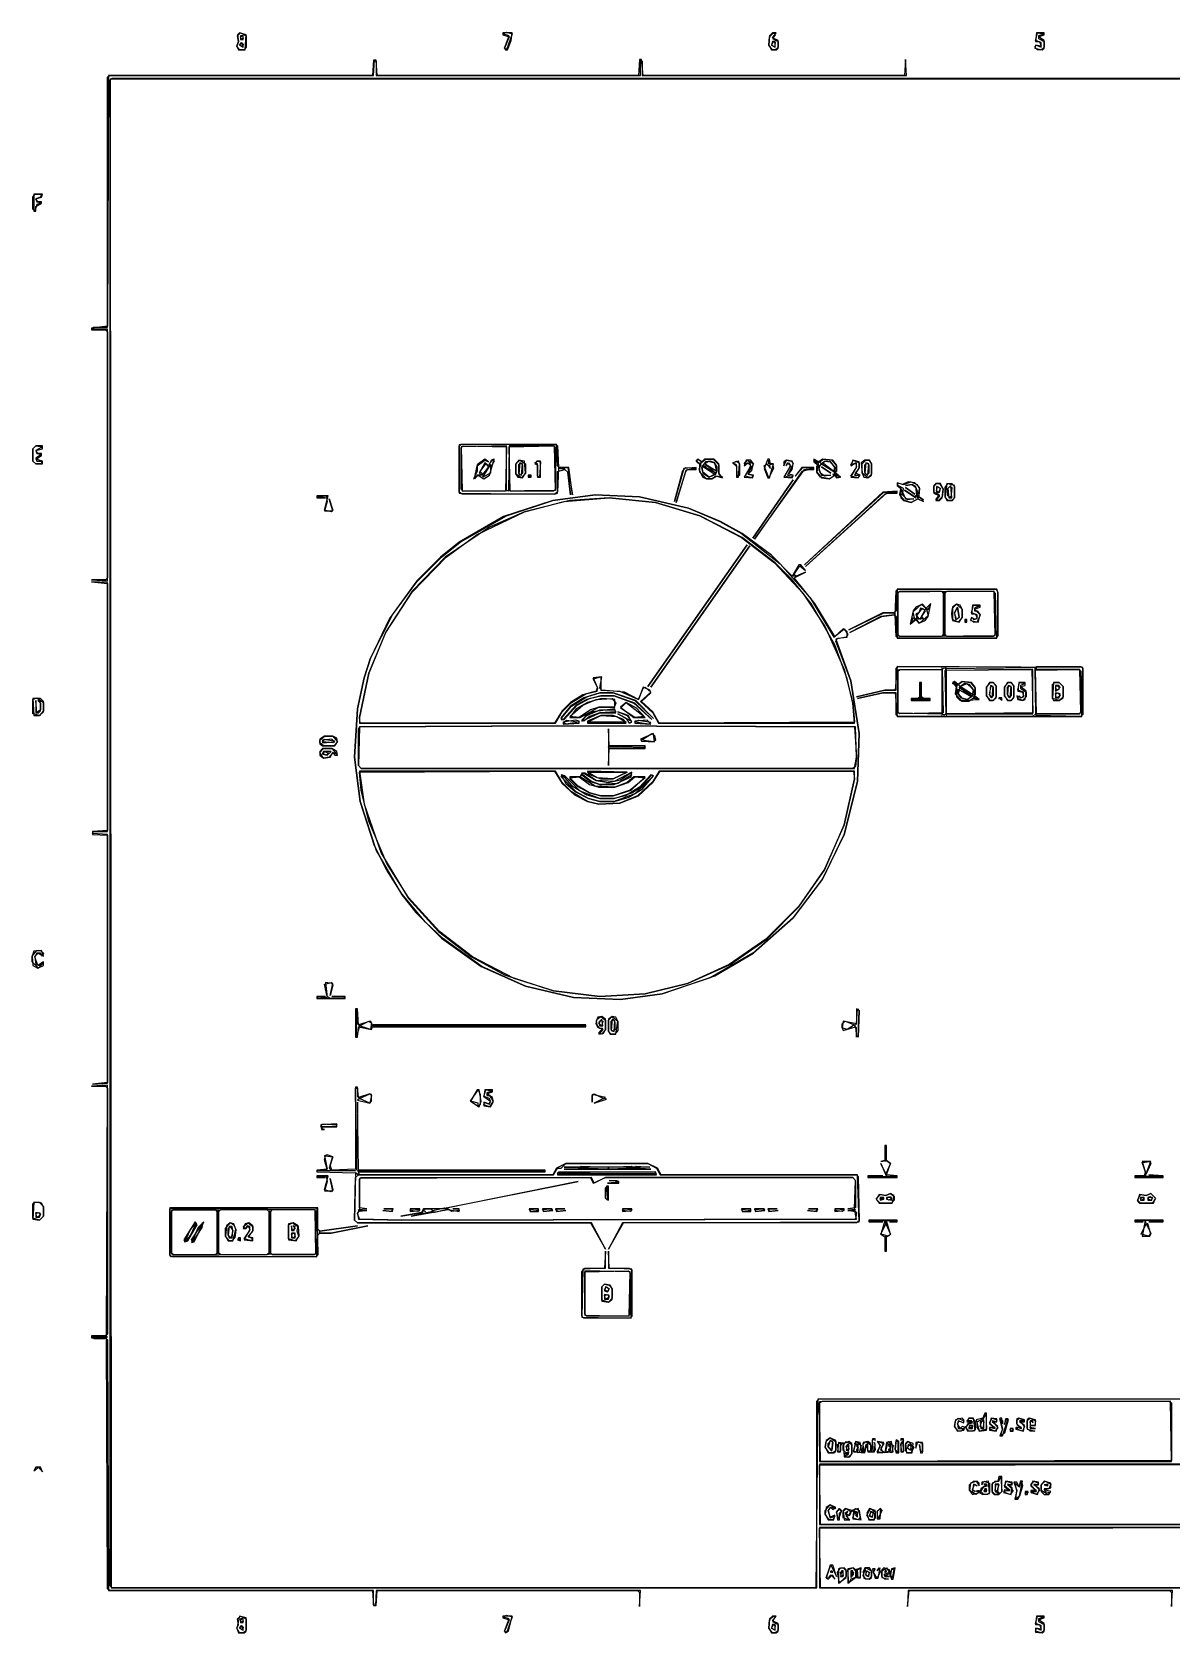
# Model space of a CAD drawing. Extents: x 68 to 2449, y 29 to 1727.
# Drawn here: x 68 to 1276, y 29 to 1727 of the extents above; entities that cross this region are included whole.
import ezdxf

# ---------------------------------------------------------------- set-up
doc = ezdxf.new("R2010")
doc.units = 0
doc.layers.add('EDGES', color=7, linetype='Continuous')

msp = doc.modelspace()

# ---------------------------------------------------------------- linework, layer by layer
at = {"layer": 'EDGES'}
for points in [[(289, 1726), (295, 1723), (295, 1711), (293, 1708), (288, 1708), (285, 1712), (287, 1717), (286, 1723)], [(288, 1726), (286, 1724), (287, 1717), (285, 1712), (287, 1708), (294, 1708), (295, 1724)], [(290, 1716), (292, 1714), (291, 1711), (288, 1713)], [(290, 1716), (288, 1713), (292, 1711)], [(289, 1722), (291, 1723), (292, 1720), (290, 1719)], [(289, 1723), (289, 1719), (292, 1719), (292, 1723)], [(571, 1727), (577, 1725), (571, 1708), (569, 1710), (574, 1723), (567, 1725)], [(577, 1726), (567, 1726), (567, 1724), (574, 1722), (569, 1710), (570, 1708), (572, 1708), (576, 1718)], [(854, 1726), (856, 1724), (853, 1720), (859, 1717), (859, 1711), (856, 1708), (853, 1708), (849, 1713), (850, 1722)], [(853, 1726), (850, 1723), (849, 1713), (852, 1708), (857, 1708), (859, 1710), (859, 1718), (853, 1721), (857, 1726)], [(854, 1717), (856, 1716), (855, 1711), (852, 1713)], [(853, 1717), (852, 1713), (856, 1711), (856, 1717)], [(1134, 1726), (1141, 1725), (1135, 1723), (1135, 1720), (1141, 1717), (1141, 1711), (1138, 1708), (1134, 1708), (1131, 1711), (1133, 1713), (1138, 1711), (1138, 1716), (1132, 1718)], [(1133, 1726), (1132, 1717), (1136, 1717), (1138, 1712), (1132, 1713), (1131, 1710), (1139, 1708), (1141, 1710), (1141, 1718), (1135, 1722), (1141, 1724), (1141, 1726)], [(994, 1698), (993, 1681), (716, 1681), (714, 1698), (712, 1698), (711, 1681), (434, 1681), (433, 1697), (430, 1697), (429, 1681), (149, 1681), (148, 1415), (131, 1413), (131, 1411), (146, 1411), (148, 1409), (148, 1148), (146, 1146), (131, 1146), (148, 1145), (148, 1412), (131, 1412), (133, 1414), (148, 1414), (148, 1679), (150, 1681), (430, 1681), (431, 1697), (433, 1696), (433, 1681), (713, 1681), (713, 1698), (715, 1696), (715, 1681), (995, 1681)], [(151, 1676), (153, 1678), (2401, 1678), (2403, 1676), (2403, 279), (2400, 277), (901, 277), (899, 77), (153, 77), (151, 79)], [(151, 1677), (152, 77), (900, 77), (900, 275), (902, 277), (2401, 278), (2403, 276), (2401, 274), (2156, 274), (2156, 144), (2403, 144), (2403, 1677)], [(78, 1555), (77, 1552), (72, 1550), (73, 1547), (78, 1546), (73, 1544), (71, 1537), (69, 1539), (69, 1552), (71, 1555)], [(79, 1555), (70, 1555), (70, 1537), (72, 1537), (72, 1542), (78, 1545), (78, 1547), (74, 1547), (72, 1550), (78, 1552)], [(72, 1288), (79, 1287), (72, 1283), (73, 1280), (78, 1279), (72, 1275), (73, 1272), (78, 1272), (78, 1269), (72, 1269), (69, 1272), (69, 1285)], [(72, 1288), (69, 1285), (69, 1272), (72, 1269), (79, 1269), (79, 1272), (72, 1274), (78, 1278), (78, 1280), (74, 1280), (72, 1283), (79, 1285), (79, 1288)], [(521, 1288), (523, 1290), (623, 1290), (625, 1288), (626, 1265), (625, 1239), (622, 1237), (524, 1237), (521, 1239)], [(521, 1289), (521, 1238), (622, 1237), (625, 1238), (625, 1261), (633, 1263), (636, 1260), (639, 1236), (636, 1260), (633, 1263), (626, 1264), (636, 1265), (641, 1236), (637, 1265), (627, 1265), (625, 1267), (624, 1290)], [(525, 1288), (571, 1287), (570, 1240), (525, 1240), (523, 1242), (523, 1286)], [(523, 1287), (524, 1240), (623, 1241), (622, 1288), (574, 1288), (573, 1240), (571, 1241), (571, 1288)], [(558, 1274), (555, 1273), (552, 1267), (548, 1270), (542, 1259), (546, 1257), (540, 1257), (537, 1253), (540, 1267), (548, 1273), (552, 1271), (548, 1274), (540, 1268), (540, 1261), (536, 1253), (541, 1257), (547, 1253), (553, 1257)], [(557, 1274), (558, 1272), (555, 1267), (553, 1269)], [(574, 1287), (621, 1288), (623, 1286), (623, 1242), (621, 1240), (575, 1240)], [(774, 1274), (778, 1271), (776, 1269), (772, 1272)], [(772, 1272), (777, 1268), (775, 1263), (779, 1255), (783, 1253), (789, 1253), (794, 1256), (800, 1254), (796, 1259), (796, 1269), (791, 1274), (781, 1274), (778, 1271), (774, 1274)], [(776, 1269), (782, 1274), (790, 1274), (796, 1268), (796, 1258), (800, 1255), (793, 1256), (789, 1253), (783, 1253), (776, 1260)], [(848, 1274), (844, 1264), (848, 1254), (850, 1254), (854, 1269), (851, 1269), (850, 1274)], [(897, 1274), (897, 1271), (901, 1268), (900, 1260), (905, 1254), (913, 1253), (919, 1257), (921, 1254), (925, 1255), (920, 1259), (921, 1268), (917, 1273), (906, 1274), (902, 1271)], [(903, 1271), (907, 1274), (916, 1273), (921, 1267), (921, 1261), (918, 1261), (919, 1265), (915, 1271), (909, 1272), (905, 1269)], [(549, 1269), (552, 1266), (546, 1258), (543, 1261)], [(554, 1268), (554, 1259), (546, 1255)], [(585, 1273), (591, 1269), (591, 1259), (587, 1254), (581, 1258), (581, 1269)], [(584, 1273), (581, 1269), (581, 1258), (583, 1255), (588, 1254), (591, 1259), (590, 1272)], [(586, 1270), (588, 1268), (588, 1259), (586, 1257), (584, 1259), (584, 1268)], [(585, 1270), (584, 1258), (587, 1257), (588, 1269)], [(594, 1257), (594, 1255), (597, 1255), (597, 1257)], [(604, 1272), (607, 1271), (606, 1255), (604, 1256), (604, 1269), (601, 1270)], [(603, 1272), (601, 1269), (604, 1268), (604, 1255), (607, 1255), (607, 1272)], [(772, 1265), (759, 1264), (749, 1229), (758, 1262), (761, 1265), (772, 1264), (761, 1262), (751, 1228), (761, 1261), (763, 1263), (772, 1263)], [(787, 1272), (782, 1271), (778, 1266), (779, 1259), (786, 1255), (793, 1258), (794, 1261), (792, 1270)], [(778, 1265), (780, 1266), (792, 1258), (786, 1255), (779, 1260)], [(779, 1267), (784, 1267), (793, 1259)], [(781, 1269), (785, 1272), (791, 1270), (794, 1266), (794, 1261)], [(815, 1272), (818, 1269), (818, 1257), (816, 1255), (815, 1268), (811, 1270)], [(811, 1270), (815, 1267), (815, 1255), (817, 1255), (818, 1269), (817, 1272)], [(826, 1273), (833, 1269), (827, 1258), (832, 1257), (831, 1254), (824, 1256), (830, 1267), (829, 1270), (823, 1269)], [(825, 1273), (823, 1267), (827, 1270), (830, 1267), (823, 1255), (832, 1254), (833, 1257), (827, 1258), (831, 1262), (833, 1269), (830, 1273)], [(897, 1265), (884, 1265), (877, 1256), (885, 1265), (896, 1264), (884, 1261), (834, 1189), (887, 1263), (897, 1263)], [(853, 1269), (854, 1264), (849, 1254), (844, 1267), (847, 1269), (851, 1264), (850, 1268)], [(849, 1273), (849, 1269)], [(868, 1273), (865, 1271), (865, 1267), (868, 1273), (873, 1272), (875, 1269), (869, 1257), (875, 1256), (873, 1254), (866, 1256), (872, 1267), (869, 1270), (867, 1267), (870, 1270), (872, 1267), (865, 1255), (874, 1254), (875, 1257), (870, 1258), (874, 1263), (875, 1269), (874, 1272)], [(897, 1273), (902, 1270), (899, 1270)], [(900, 1267), (903, 1267), (902, 1263), (905, 1257), (915, 1257), (908, 1256), (904, 1259), (902, 1265), (905, 1269), (918, 1261), (919, 1257), (917, 1258), (918, 1256), (913, 1253), (904, 1255), (900, 1260)], [(903, 1271), (905, 1269), (903, 1267), (901, 1269)], [(905, 1266), (915, 1259)], [(906, 1270), (909, 1272), (914, 1271), (919, 1265), (918, 1261)], [(919, 1258), (925, 1255), (922, 1254)], [(939, 1273), (945, 1270), (945, 1265), (940, 1257), (945, 1257), (944, 1254), (936, 1256), (942, 1265), (942, 1270), (936, 1268)], [(938, 1273), (936, 1267), (941, 1270), (942, 1266), (936, 1255), (944, 1254), (946, 1257), (941, 1259), (945, 1264), (945, 1271)], [(951, 1273), (947, 1270), (948, 1259), (950, 1255), (954, 1254), (958, 1257), (958, 1269), (956, 1273)], [(952, 1273), (955, 1273), (958, 1269), (958, 1258), (954, 1254), (948, 1259), (948, 1269)], [(953, 1270), (955, 1268), (955, 1259), (953, 1257), (951, 1260), (951, 1268)], [(952, 1270), (951, 1259), (954, 1257), (955, 1269)], [(594, 1256), (597, 1256)], [(875, 1252), (832, 1190)], [(985, 1240), (970, 1239), (887, 1162), (971, 1239), (985, 1239), (972, 1237), (888, 1160), (974, 1238), (985, 1238)], [(985, 1249), (985, 1246), (989, 1243), (989, 1233), (992, 1230), (1000, 1228), (1007, 1232), (1013, 1229), (1007, 1232), (1008, 1234), (1013, 1231), (1008, 1234), (1009, 1244), (1004, 1249), (997, 1250), (991, 1247)], [(986, 1249), (992, 1247), (1000, 1250), (1006, 1247), (1009, 1243), (1008, 1235), (1006, 1236), (1005, 1245), (1001, 1247), (994, 1246), (1001, 1247), (1005, 1244), (1007, 1238), (1004, 1234), (993, 1241), (1005, 1233), (1006, 1236), (1007, 1232), (1000, 1228), (993, 1230), (988, 1236), (989, 1243), (994, 1232), (1003, 1232), (996, 1231), (991, 1236), (992, 1243), (986, 1246)], [(994, 1244), (1004, 1237)], [(1027, 1248), (1030, 1248), (1034, 1242), (1033, 1234), (1029, 1230), (1026, 1231), (1030, 1236), (1024, 1239), (1024, 1245)], [(1026, 1248), (1024, 1246), (1024, 1238), (1030, 1235), (1026, 1230), (1030, 1230), (1033, 1233), (1034, 1242), (1031, 1248)], [(1028, 1245), (1031, 1243), (1029, 1239), (1027, 1240)], [(1027, 1245), (1027, 1239), (1030, 1239), (1031, 1243)], [(1039, 1248), (1043, 1248), (1046, 1245), (1046, 1233), (1043, 1230), (1039, 1230), (1036, 1234), (1036, 1244)], [(1038, 1248), (1036, 1234), (1038, 1230), (1044, 1230), (1046, 1233), (1046, 1246)], [(1042, 1246), (1039, 1243), (1040, 1233), (1043, 1233)], [(1041, 1245), (1043, 1244), (1042, 1233), (1039, 1235), (1039, 1243)], [(370, 1235), (370, 1233), (379, 1233), (370, 1234), (380, 1235), (381, 1229), (378, 1219), (387, 1219), (383, 1232), (387, 1220), (385, 1218), (378, 1220), (382, 1235)], [(665, 1236), (712, 1234), (764, 1222), (797, 1208), (820, 1195), (861, 1163), (893, 1127), (918, 1085), (929, 1094), (933, 1088), (931, 1085), (920, 1083), (936, 1039), (945, 983), (943, 932), (929, 876), (906, 829), (875, 788), (832, 750), (787, 724), (736, 707), (692, 701), (642, 703), (591, 715), (545, 736), (503, 766), (485, 783), (460, 813), (444, 838), (431, 864), (416, 911), (410, 958), (413, 1009), (420, 1042), (427, 1063), (450, 1109), (476, 1144), (502, 1170), (522, 1186), (571, 1214), (620, 1230)], [(665, 1236), (620, 1230), (568, 1213), (521, 1186), (501, 1170), (476, 1145), (447, 1105), (427, 1063), (420, 1042), (413, 1009), (410, 958), (416, 911), (433, 859), (460, 812), (475, 793), (502, 766), (544, 736), (591, 715), (642, 703), (692, 701), (736, 707), (792, 726), (833, 750), (875, 787), (906, 828), (929, 876), (943, 932), (945, 983), (936, 1039), (920, 1081), (922, 1084), (932, 1085), (932, 1091), (928, 1094), (919, 1086), (898, 1121), (876, 1148), (888, 1154), (878, 1150), (876, 1152), (882, 1161), (888, 1156), (883, 1162), (881, 1162), (874, 1150), (852, 1172), (821, 1195), (798, 1208), (764, 1222), (712, 1234)], [(415, 1000), (425, 1047), (443, 1090), (471, 1133), (507, 1170), (540, 1194), (590, 1218), (632, 1229), (680, 1233), (729, 1228), (776, 1214), (820, 1191), (855, 1164), (885, 1132), (909, 1096), (929, 1051), (938, 1015), (940, 995), (733, 994), (726, 1006), (714, 1017), (724, 1026), (723, 1029), (716, 1032), (711, 1019), (696, 1027), (672, 1029), (670, 1031), (672, 1043), (663, 1042), (667, 1032), (666, 1028), (652, 1024), (639, 1016), (630, 1007), (622, 994), (416, 994)], [(415, 1000), (415, 994), (623, 994), (630, 1006), (640, 1016), (655, 1025), (667, 1028), (668, 1031), (663, 1041), (671, 1043), (671, 1029), (691, 1028), (711, 1019), (716, 1031), (718, 1032), (724, 1027), (713, 1017), (726, 1005), (732, 994), (940, 994), (938, 1015), (932, 1041), (919, 1077), (894, 1121), (874, 1146), (856, 1164), (821, 1191), (776, 1214), (729, 1228), (680, 1233), (638, 1230), (590, 1218), (553, 1202), (506, 1170), (471, 1134), (443, 1091), (425, 1047)], [(826, 1183), (721, 1033)], [(829, 1182), (724, 1032)], [(131, 1144), (148, 1142), (148, 880), (132, 879), (132, 876), (148, 875), (148, 613), (132, 611), (148, 612), (148, 876), (132, 877), (133, 879), (148, 879), (148, 1143)], [(874, 1150), (876, 1152), (878, 1150)], [(934, 1093), (971, 1111), (982, 1111), (982, 1109), (968, 1107), (935, 1090), (969, 1107), (982, 1109), (984, 1107), (985, 1084), (1091, 1084), (1092, 1133), (1091, 1136), (985, 1136), (984, 1113), (982, 1111), (970, 1111)], [(984, 1134), (986, 1136), (1090, 1136), (1092, 1133), (1092, 1087), (1090, 1084), (986, 1084), (984, 1086), (983, 1109)], [(988, 1134), (1032, 1134), (1034, 1132), (1034, 1088), (1032, 1086), (988, 1086), (986, 1088), (986, 1132)], [(986, 1133), (986, 1087), (988, 1086), (1089, 1087), (1088, 1134)], [(1021, 1121), (1016, 1116), (1012, 1120), (1005, 1117), (1002, 1113), (999, 1099), (1005, 1104), (1008, 1100), (1015, 1103), (1018, 1107)], [(1035, 1133), (1035, 1087)], [(1036, 1132), (1038, 1134), (1087, 1134), (1089, 1132), (1089, 1088), (1087, 1086), (1038, 1086), (1036, 1088)], [(1002, 1106), (1004, 1104), (1000, 1100)], [(1011, 1120), (1016, 1116), (1014, 1114), (1010, 1116), (1008, 1111), (1005, 1110), (1006, 1106), (1004, 1104), (1002, 1112)], [(1016, 1116), (1018, 1108), (1009, 1100), (1005, 1105), (1013, 1105), (1011, 1107)], [(1012, 1116), (1015, 1113), (1009, 1104), (1006, 1108)], [(1020, 1120), (1018, 1114), (1016, 1116)], [(1048, 1120), (1054, 1115), (1054, 1106), (1050, 1101), (1044, 1104), (1043, 1110), (1044, 1116)], [(1048, 1120), (1044, 1117), (1044, 1103), (1051, 1101), (1054, 1106), (1054, 1115), (1052, 1119)], [(1049, 1117), (1051, 1106), (1048, 1104), (1046, 1111)], [(1049, 1117), (1046, 1111), (1047, 1104), (1051, 1106)], [(1057, 1104), (1057, 1101), (1059, 1101), (1059, 1104)], [(1066, 1119), (1072, 1118), (1067, 1116), (1067, 1113), (1070, 1113), (1073, 1109), (1070, 1101), (1066, 1101), (1063, 1104), (1065, 1106), (1066, 1104), (1070, 1105), (1070, 1109), (1064, 1111)], [(1065, 1119), (1064, 1110), (1068, 1110), (1070, 1106), (1068, 1104), (1064, 1106), (1063, 1103), (1071, 1101), (1073, 1109), (1067, 1115), (1073, 1117), (1073, 1119)], [(1057, 1103), (1059, 1102)], [(942, 1022), (972, 1029), (984, 1029), (984, 1052), (986, 1054), (1032, 1054), (1033, 1051), (986, 1050), (986, 1005), (1033, 1004), (1032, 1001), (986, 1001), (984, 1003), (984, 1026), (970, 1026), (943, 1020), (970, 1026), (983, 1026), (985, 1001), (1181, 1001), (1182, 1053), (985, 1054), (983, 1029), (972, 1029)], [(1035, 1053), (1037, 1051), (1037, 1004), (1035, 1002), (1033, 1004), (1033, 1051)], [(1036, 1052), (1038, 1054), (1131, 1053), (1132, 1003), (1128, 1001), (1038, 1001), (1037, 1004), (1129, 1004), (1129, 1051)], [(1133, 1054), (1180, 1054), (1182, 1052), (1182, 1003), (1180, 1001), (1132, 1002), (1133, 1004), (1179, 1004), (1180, 1006), (1179, 1051), (1133, 1051)], [(986, 1049), (988, 1051), (1033, 1051), (1034, 1005), (988, 1004), (986, 1006)], [(1009, 1037), (1009, 1022), (1007, 1020), (1000, 1020), (1000, 1018), (1020, 1018), (1020, 1020), (1013, 1020), (1011, 1022), (1011, 1037)], [(1010, 1037), (1010, 1020)], [(1036, 1050), (1128, 1051), (1129, 1005), (1037, 1004)], [(1044, 1037), (1048, 1032), (1048, 1022), (1052, 1018), (1072, 1019), (1067, 1023), (1068, 1032), (1064, 1037), (1054, 1038), (1050, 1035), (1046, 1038)], [(1044, 1036), (1046, 1037), (1049, 1034)], [(1050, 1035), (1054, 1038), (1063, 1037), (1068, 1031), (1068, 1024), (1065, 1024), (1066, 1029), (1062, 1035), (1057, 1036), (1052, 1033)], [(1052, 1033), (1059, 1036), (1065, 1031), (1066, 1026), (1064, 1025)], [(1084, 1037), (1087, 1037), (1090, 1033), (1090, 1022), (1087, 1018), (1084, 1018), (1080, 1023), (1080, 1032)], [(1083, 1037), (1080, 1032), (1080, 1023), (1083, 1018), (1087, 1018), (1090, 1021), (1090, 1034), (1087, 1037)], [(1103, 1037), (1106, 1037), (1109, 1033), (1109, 1022), (1106, 1018), (1103, 1018), (1099, 1023), (1099, 1032)], [(1102, 1037), (1099, 1032), (1099, 1023), (1102, 1018), (1106, 1018), (1109, 1021), (1109, 1034), (1106, 1037)], [(1114, 1037), (1113, 1028), (1118, 1027), (1119, 1023), (1117, 1021), (1112, 1023), (1113, 1019), (1118, 1018), (1121, 1019), (1122, 1028), (1116, 1033), (1121, 1034), (1121, 1037)], [(1115, 1037), (1121, 1036), (1116, 1034), (1116, 1031), (1122, 1027), (1122, 1022), (1118, 1018), (1113, 1020), (1114, 1023), (1116, 1021), (1119, 1022), (1119, 1027), (1113, 1029)], [(1132, 1050), (1178, 1051), (1180, 1049), (1180, 1006), (1178, 1004), (1133, 1004)], [(1152, 1037), (1157, 1037), (1161, 1033), (1161, 1022), (1157, 1018), (1150, 1020), (1150, 1035)], [(1151, 1037), (1150, 1020), (1151, 1018), (1157, 1018), (1161, 1021), (1161, 1033), (1157, 1037)], [(73, 1021), (80, 1016), (80, 1007), (76, 1002), (69, 1004), (69, 1019)], [(77, 1020), (69, 1020), (70, 1002), (76, 1002), (80, 1006), (80, 1017)], [(629, 1000), (629, 998), (632, 998), (646, 1013), (659, 1020), (671, 1023), (685, 1023), (706, 1015), (725, 998), (707, 1015), (685, 1023), (671, 1023), (656, 1019), (645, 1013), (631, 998), (629, 999), (640, 1012), (656, 1022), (670, 1026), (684, 1026), (707, 1018), (727, 999), (708, 1018), (684, 1026), (670, 1026), (653, 1021), (639, 1012)], [(687, 1015), (685, 1011), (669, 1011), (660, 1008), (648, 1000), (638, 1001), (652, 1013), (666, 1019), (683, 1020)], [(686, 1019), (672, 1020), (657, 1016), (645, 1009), (638, 1000), (649, 1000), (669, 1011), (686, 1011)], [(1000, 1019), (1009, 1021), (1019, 1019)], [(1048, 1033), (1050, 1035), (1052, 1033), (1050, 1025), (1054, 1020), (1059, 1019), (1065, 1023), (1068, 1022), (1061, 1017), (1054, 1017), (1047, 1025)], [(1050, 1030), (1064, 1022), (1059, 1019), (1053, 1021), (1050, 1025)], [(1051, 1032), (1065, 1023), (1062, 1023)], [(1066, 1020), (1068, 1022), (1072, 1019)], [(1085, 1034), (1087, 1032), (1087, 1023), (1085, 1021), (1083, 1024)], [(1084, 1034), (1083, 1024), (1086, 1021), (1087, 1033)], [(1093, 1020), (1095, 1021), (1096, 1019)], [(1093, 1021), (1096, 1018), (1096, 1021)], [(1104, 1034), (1106, 1032), (1106, 1023), (1104, 1021), (1102, 1024), (1102, 1032)], [(1103, 1034), (1102, 1024), (1105, 1021), (1106, 1033)], [(1153, 1031), (1154, 1034), (1158, 1032), (1155, 1029)], [(1157, 1034), (1153, 1034), (1153, 1028), (1157, 1030)], [(1153, 1025), (1156, 1026), (1158, 1023), (1154, 1021)], [(1153, 1026), (1153, 1021), (1157, 1021), (1158, 1025)], [(72, 1018), (72, 1005), (75, 1005), (77, 1007), (77, 1016), (74, 1018), (77, 1015), (77, 1008), (73, 1005)], [(686, 1009), (663, 1006), (655, 1002), (651, 996), (670, 1005), (687, 1005)], [(687, 1006), (670, 1005), (659, 1001), (653, 996), (651, 997), (656, 1002), (670, 1008), (685, 1008)], [(657, 995), (671, 1002), (688, 1001), (698, 995)], [(657, 996), (657, 994), (698, 994), (695, 998), (684, 1002), (671, 1002)], [(689, 1006), (699, 1002), (703, 996), (689, 1004), (698, 999), (701, 994), (704, 995), (700, 1002)], [(692, 1010), (698, 1016), (717, 1001), (707, 1000)], [(692, 1011), (706, 1000), (718, 1000), (709, 1010), (698, 1016)], [(414, 988), (416, 990), (625, 991), (940, 990), (942, 958), (941, 948), (938, 946), (417, 946), (414, 949)], [(414, 949), (417, 946), (940, 946), (942, 958), (941, 990), (625, 991), (415, 990)], [(631, 995), (635, 997), (648, 995), (634, 993)], [(631, 995), (631, 993), (648, 994), (648, 996), (644, 997)], [(679, 988), (679, 949), (680, 967), (718, 967), (718, 970), (680, 970)], [(707, 995), (711, 997), (724, 995), (722, 993)], [(707, 996), (707, 994), (724, 993), (720, 997)], [(373, 976), (378, 980), (387, 980), (392, 974), (388, 970), (377, 970), (373, 973)], [(373, 977), (373, 972), (376, 970), (389, 970), (392, 974), (391, 978), (387, 980), (378, 980)], [(376, 974), (378, 977), (389, 975), (387, 973)], [(376, 976), (376, 973), (389, 974), (386, 977)], [(679, 969), (717, 970), (718, 968), (680, 967)], [(727, 983), (713, 977), (714, 975), (728, 974)], [(729, 976), (727, 974), (714, 976), (725, 983), (728, 981)], [(373, 963), (377, 967), (386, 967), (391, 961), (387, 963), (383, 958), (377, 957)], [(373, 964), (373, 960), (377, 957), (384, 958), (387, 963), (389, 960), (392, 960), (391, 964), (386, 967), (376, 967)], [(376, 962), (378, 964), (383, 962), (380, 960)], [(376, 961), (381, 960), (385, 964), (377, 964)], [(415, 942), (622, 943), (630, 930), (643, 918), (657, 911), (669, 908), (691, 909), (711, 917), (726, 931), (734, 943), (939, 943), (940, 935), (929, 886), (908, 839), (881, 800), (846, 765), (807, 738), (763, 718), (718, 707), (670, 704), (621, 710), (579, 723), (535, 746), (500, 773), (467, 809), (444, 845), (425, 890), (417, 923)], [(415, 943), (420, 908), (438, 856), (467, 808), (499, 773), (534, 746), (569, 727), (621, 710), (670, 704), (718, 707), (763, 718), (808, 738), (847, 765), (881, 799), (908, 838), (929, 886), (940, 935), (940, 943), (733, 943), (726, 932), (710, 917), (691, 909), (669, 908), (657, 911), (640, 921), (630, 931), (623, 943)], [(629, 937), (630, 939), (640, 928), (656, 918), (670, 914), (685, 914), (704, 920), (713, 926), (725, 939), (727, 938), (707, 919), (685, 911), (670, 911), (658, 914), (645, 921)], [(629, 939), (634, 930), (644, 921), (658, 914), (670, 911), (685, 911), (700, 915), (715, 924), (727, 938), (724, 939), (712, 926), (697, 917), (685, 914), (670, 914), (649, 922), (633, 938)], [(718, 937), (706, 937), (699, 931), (686, 926), (665, 927), (649, 937), (651, 939), (660, 932), (670, 929), (685, 929), (703, 937), (704, 942), (685, 932), (666, 933), (654, 941), (651, 941), (649, 937), (638, 937), (638, 935), (646, 927), (659, 920), (671, 917), (684, 917), (703, 923)], [(638, 936), (648, 937), (659, 929), (669, 926), (686, 926), (700, 931), (707, 937), (718, 936), (702, 923), (684, 917), (671, 917), (659, 920), (647, 927)], [(651, 940), (653, 941), (666, 933), (679, 931), (692, 934), (702, 941), (704, 939), (689, 930), (670, 929), (661, 932)], [(657, 943), (658, 940), (671, 935), (684, 935), (699, 942)], [(657, 942), (699, 942), (684, 935), (667, 936)], [(73, 753), (77, 753), (80, 750), (79, 747), (77, 750), (73, 750), (71, 746), (72, 738), (76, 737), (80, 740), (75, 734), (68, 741), (68, 747)], [(78, 753), (70, 752), (68, 747), (69, 737), (74, 734), (80, 737), (80, 741), (74, 737), (71, 746), (74, 750), (80, 747)], [(370, 704), (370, 702), (400, 702), (400, 704), (386, 704), (399, 704), (399, 702), (384, 702), (381, 704), (378, 717), (385, 719), (387, 716), (384, 705), (387, 718), (379, 719), (381, 703), (371, 702), (371, 704), (379, 704)], [(411, 691), (411, 661), (413, 661), (414, 672), (428, 669), (429, 672), (655, 672), (655, 674), (429, 674), (427, 678), (414, 674), (413, 691)], [(412, 691), (413, 675), (415, 673), (412, 661)], [(671, 683), (676, 679), (676, 669), (672, 664), (669, 665), (673, 670), (670, 670), (666, 675), (667, 680)], [(672, 683), (668, 682), (666, 678), (667, 672), (673, 669), (669, 664), (674, 665), (676, 669), (676, 680)], [(672, 680), (669, 677), (670, 673), (673, 673)], [(683, 683), (689, 678), (689, 668), (686, 664), (682, 664), (679, 667), (679, 679)], [(683, 683), (679, 680), (679, 667), (681, 664), (687, 664), (689, 678), (687, 682)], [(684, 680), (686, 677), (686, 669), (684, 667), (682, 669), (682, 678)], [(683, 680), (682, 668), (685, 667), (686, 678)], [(942, 691), (942, 675), (928, 678), (927, 671), (928, 668), (941, 672), (942, 661), (942, 671), (940, 673), (942, 675), (943, 691), (945, 689), (944, 661), (945, 689)], [(428, 676), (427, 669), (415, 673), (425, 678)], [(428, 673), (655, 673)], [(671, 679), (673, 678), (672, 673), (669, 675)], [(927, 671), (927, 675), (930, 678), (940, 674), (932, 669)], [(131, 609), (146, 609), (148, 607), (148, 346), (146, 344), (131, 344), (131, 342), (146, 342), (148, 340), (149, 74), (429, 74), (430, 58), (433, 58), (434, 74), (710, 74), (712, 72), (712, 57), (713, 74), (433, 74), (432, 58), (430, 59), (430, 74), (150, 74), (148, 76), (147, 342), (148, 610)], [(370, 520), (370, 518), (411, 517), (410, 467), (413, 464), (660, 464), (676, 436), (661, 464), (413, 464), (410, 467), (411, 512), (414, 515), (621, 515), (625, 522), (629, 522), (634, 527), (721, 527), (730, 522), (734, 515), (942, 515), (944, 513), (945, 466), (942, 464), (694, 464), (679, 436), (695, 464), (945, 465), (943, 515), (735, 515), (731, 522), (721, 527), (634, 527), (624, 522), (620, 515), (415, 515), (414, 518), (612, 518), (612, 520), (414, 520), (413, 592), (412, 520), (411, 607), (413, 607), (413, 598), (415, 596), (413, 594), (426, 591), (428, 593), (428, 600), (426, 601), (414, 597), (413, 608), (411, 608), (411, 521), (386, 520), (384, 525), (387, 534), (381, 536), (378, 535), (381, 521)], [(428, 599), (426, 591), (415, 596), (426, 601)], [(541, 605), (543, 600), (543, 590), (541, 587), (541, 591), (533, 593)], [(540, 605), (533, 593), (542, 587), (544, 593), (542, 605)], [(549, 605), (556, 604), (550, 602), (550, 599), (553, 599), (557, 593), (553, 587), (547, 589), (548, 592), (553, 590), (554, 593), (553, 596), (547, 598)], [(548, 605), (547, 598), (554, 593), (552, 590), (547, 592), (547, 588), (554, 587), (557, 592), (556, 597), (550, 601), (556, 603), (556, 605)], [(662, 600), (662, 592), (662, 599), (664, 601), (674, 596), (664, 591), (677, 595), (674, 596), (676, 597)], [(374, 566), (376, 569), (391, 568), (390, 566)], [(374, 568), (375, 563), (378, 563), (375, 564), (376, 566), (391, 566), (391, 569)], [(974, 546), (972, 546), (972, 530), (968, 529), (974, 530), (978, 527), (973, 516), (968, 527), (974, 513), (955, 512), (955, 514), (970, 514), (954, 514), (954, 512), (985, 512), (985, 514), (974, 515), (978, 527), (974, 530)], [(973, 545), (973, 529)], [(370, 519), (381, 521), (378, 531), (379, 535), (387, 534), (383, 522), (385, 520), (411, 519)], [(1237, 514), (1237, 512), (1267, 512), (1267, 514), (1252, 515), (1267, 513), (1248, 513), (1254, 529), (1245, 529), (1248, 518), (1247, 514)], [(1253, 529), (1254, 527), (1249, 516), (1245, 528)], [(370, 514), (370, 512), (379, 512), (370, 513), (380, 514), (381, 508), (378, 498), (387, 498), (384, 511), (387, 499), (385, 497), (378, 499), (382, 514)], [(411, 517), (414, 515)], [(413, 519), (612, 519)], [(413, 474), (415, 477), (423, 477), (416, 476), (414, 478), (423, 479), (415, 480), (415, 510), (417, 512), (660, 512), (663, 506), (676, 512), (938, 512), (941, 509), (941, 480), (933, 479), (941, 478), (939, 476), (933, 477), (940, 477), (942, 475), (941, 468), (460, 467), (415, 468)], [(413, 474), (414, 468), (460, 467), (942, 468), (940, 479), (941, 509), (938, 512), (676, 512), (664, 506), (661, 512), (415, 511), (415, 479)], [(625, 516), (627, 518), (728, 518), (730, 516)], [(625, 517), (625, 515), (730, 515), (729, 518)], [(632, 523), (648, 523), (647, 521), (632, 521), (724, 521), (707, 522), (709, 524), (723, 523)], [(648, 522), (650, 524), (679, 523), (678, 521)], [(679, 523), (703, 524), (707, 522), (680, 521)], [(974, 513), (985, 513)], [(1237, 513), (1248, 513)], [(647, 508), (504, 479), (483, 479), (481, 475), (459, 471), (482, 475), (483, 477), (485, 476), (483, 477), (484, 479), (491, 479), (493, 476), (470, 471), (509, 478), (521, 476), (521, 479), (514, 479), (520, 479), (521, 477), (513, 476), (507, 480)], [(678, 503), (678, 488), (676, 490), (676, 501)], [(677, 503), (676, 490), (679, 488), (679, 503)], [(678, 506), (690, 506), (690, 508), (680, 509), (688, 509), (690, 507)], [(982, 492), (982, 488), (979, 485), (967, 485), (963, 489), (967, 494), (973, 493), (978, 495)], [(982, 493), (978, 495), (973, 493), (966, 494), (963, 489), (966, 485), (980, 485)], [(1259, 490), (1256, 485), (1243, 485), (1240, 488), (1243, 494), (1249, 493), (1254, 495)], [(1259, 490), (1254, 495), (1249, 493), (1242, 494), (1240, 487), (1242, 485), (1257, 485)], [(71, 486), (76, 486), (80, 481), (80, 471), (76, 467), (69, 469), (69, 484)], [(70, 486), (69, 468), (76, 467), (80, 471), (80, 481), (78, 485)], [(214, 479), (370, 480), (371, 430), (369, 428), (216, 428), (214, 430)], [(214, 429), (370, 428), (371, 451), (373, 453), (385, 453), (424, 461), (385, 453), (373, 453), (373, 455), (413, 461), (373, 455), (371, 457), (371, 480), (214, 480)], [(218, 478), (262, 478), (264, 476), (264, 432), (262, 430), (218, 430), (216, 432), (216, 476)], [(216, 477), (216, 431), (218, 430), (369, 431), (368, 478)], [(265, 477), (265, 431)], [(266, 476), (268, 478), (317, 478), (319, 476), (319, 432), (317, 430), (268, 430), (266, 432)], [(320, 477), (320, 431)], [(323, 478), (367, 478), (369, 476), (369, 432), (367, 430), (323, 430), (321, 432), (321, 476)], [(440, 477), (450, 476), (451, 479), (441, 479), (450, 479), (449, 476)], [(469, 477), (470, 479), (479, 478), (477, 476)], [(469, 479), (469, 476), (479, 477), (479, 479)], [(508, 478), (495, 475), (493, 477), (505, 480)], [(595, 478), (604, 479), (605, 477), (597, 476)], [(595, 479), (596, 476), (605, 476), (605, 479)], [(609, 478), (618, 479), (619, 477), (611, 476)], [(609, 479), (610, 476), (620, 477), (619, 479)], [(623, 479), (624, 476), (634, 477), (625, 476), (624, 479), (633, 479)], [(694, 477), (695, 479), (704, 478), (702, 476)], [(694, 479), (694, 476), (704, 477), (704, 479)], [(820, 478), (829, 479), (830, 477), (822, 476)], [(820, 479), (821, 476), (830, 476), (830, 479)], [(834, 478), (843, 479), (844, 477), (836, 476)], [(834, 479), (835, 476), (845, 477), (844, 479)], [(848, 479), (849, 476), (859, 477), (850, 476), (849, 479), (858, 479)], [(890, 477), (900, 476), (901, 479), (891, 479), (900, 479), (899, 476)], [(919, 477), (920, 479), (929, 478), (927, 476)], [(919, 479), (919, 476), (929, 477), (929, 479)], [(967, 489), (968, 491), (971, 490)], [(967, 491), (967, 488), (971, 489), (971, 491)], [(974, 490), (977, 492), (979, 489), (976, 488)], [(979, 491), (974, 491), (974, 489), (979, 488)], [(1243, 490), (1246, 491), (1247, 489), (1244, 488)], [(1243, 491), (1243, 488), (1247, 488), (1247, 491)], [(1253, 492), (1256, 490), (1254, 488), (1251, 489)], [(1256, 491), (1251, 491), (1251, 488), (1255, 488)], [(72, 474), (75, 475), (77, 472), (73, 470)], [(72, 475), (72, 470), (76, 470), (77, 474)], [(241, 465), (229, 446), (230, 444), (233, 445), (243, 462)], [(242, 464), (236, 451), (230, 444), (236, 457)], [(250, 465), (244, 459), (237, 443), (240, 444)], [(249, 464), (248, 459), (238, 444), (237, 446)], [(278, 464), (282, 462), (284, 457), (283, 448), (280, 445), (277, 445), (273, 450), (273, 458)], [(278, 464), (274, 461), (273, 450), (276, 445), (281, 445), (284, 457), (282, 463)], [(278, 460), (281, 456), (279, 448), (276, 451), (276, 458)], [(277, 460), (276, 451), (277, 448), (280, 448), (281, 456), (280, 460)], [(297, 464), (302, 460), (302, 456), (297, 449), (301, 448), (301, 445), (293, 447), (299, 456), (299, 460), (296, 461), (294, 458), (292, 460)], [(294, 463), (292, 458), (295, 458), (297, 461), (299, 457), (293, 446), (302, 445), (302, 448), (297, 449), (302, 455), (302, 461), (298, 464)], [(344, 464), (350, 460), (351, 450), (347, 445), (340, 447), (340, 462)], [(340, 463), (340, 446), (348, 445), (351, 450), (349, 455), (350, 461), (345, 464)], [(343, 461), (343, 456), (346, 456), (347, 460), (345, 461), (347, 458), (344, 456)], [(955, 467), (955, 465), (970, 465), (956, 465), (956, 467), (972, 466), (968, 452), (972, 449), (972, 434), (974, 434), (974, 449), (978, 452), (974, 466), (984, 467), (984, 465), (977, 465), (985, 465), (985, 467)], [(973, 463), (978, 452), (976, 450), (968, 452)], [(973, 467), (973, 463)], [(1237, 467), (1237, 465), (1246, 465), (1238, 465), (1238, 467), (1248, 466), (1245, 450), (1253, 450), (1254, 452), (1251, 463), (1248, 464), (1249, 467), (1266, 467), (1266, 465), (1252, 465), (1267, 465), (1267, 467)], [(1249, 463), (1254, 453), (1252, 450), (1244, 452)], [(287, 448), (286, 446), (289, 445), (289, 448)], [(287, 447), (289, 446)], [(343, 452), (346, 453), (347, 449), (344, 448)], [(343, 453), (343, 448), (347, 448), (347, 453)], [(973, 450), (973, 434)], [(676, 434), (675, 416), (652, 415), (651, 364), (703, 363), (704, 415), (680, 416), (679, 434), (679, 416), (701, 416), (704, 414), (704, 365), (702, 363), (653, 363), (651, 365), (651, 412), (654, 416), (676, 416)], [(654, 412), (700, 413), (702, 411), (702, 367), (700, 365), (656, 365), (654, 367)], [(654, 413), (654, 366), (701, 365), (702, 412)], [(675, 399), (680, 398), (683, 394), (683, 384), (679, 380), (672, 382), (672, 396)], [(675, 399), (672, 396), (672, 381), (679, 380), (683, 383), (683, 394), (681, 398)], [(677, 396), (680, 394), (678, 391), (675, 393)], [(676, 396), (675, 392), (678, 391), (680, 394)], [(675, 387), (678, 388), (680, 385), (676, 383)], [(675, 388), (675, 383), (679, 383), (680, 387)], [(131, 343), (148, 343), (145, 341), (134, 341)], [(903, 273), (906, 275), (1273, 275), (1276, 273), (1276, 212), (904, 211)], [(903, 274), (903, 211), (1276, 211), (1275, 275)], [(1050, 257), (1056, 254), (1055, 252), (1050, 254), (1049, 251), (1050, 246), (1056, 246), (1053, 243), (1050, 243), (1046, 248), (1047, 254)], [(1047, 255), (1046, 248), (1049, 243), (1056, 244), (1057, 248), (1060, 243), (1068, 244), (1066, 257), (1061, 257), (1059, 253), (1065, 253), (1060, 251), (1058, 247), (1054, 248), (1052, 246), (1049, 251), (1051, 254), (1056, 252), (1056, 255), (1054, 257)], [(1062, 257), (1065, 257), (1068, 253), (1068, 245), (1066, 243), (1061, 243), (1058, 247), (1061, 251), (1065, 252), (1064, 254), (1059, 254)], [(1080, 262), (1078, 262), (1076, 257), (1069, 255), (1072, 243), (1080, 244)], [(1079, 262), (1080, 245), (1073, 243), (1070, 247), (1070, 253), (1077, 257)], [(1077, 255), (1073, 253), (1074, 246), (1077, 246)], [(1086, 257), (1091, 255), (1090, 253), (1086, 254), (1092, 247), (1089, 243), (1083, 245), (1084, 247), (1089, 246), (1083, 252)], [(1085, 257), (1083, 251), (1089, 247), (1083, 247), (1083, 244), (1090, 243), (1092, 248), (1086, 253), (1091, 253), (1091, 256)], [(1094, 257), (1097, 245), (1094, 238), (1097, 238), (1103, 256), (1100, 256), (1099, 250), (1101, 256), (1103, 255), (1099, 241), (1095, 238), (1097, 245), (1094, 256), (1097, 254), (1097, 251), (1096, 257)], [(1114, 257), (1112, 256), (1112, 250), (1117, 247), (1111, 247), (1111, 245), (1119, 243), (1120, 249), (1115, 253), (1120, 253), (1120, 255)], [(1115, 257), (1120, 254), (1115, 254), (1120, 248), (1118, 243), (1112, 245), (1113, 247), (1117, 246), (1112, 251), (1112, 255)], [(1125, 257), (1123, 255), (1123, 245), (1131, 243), (1126, 243), (1123, 246), (1123, 254), (1126, 257), (1132, 254), (1131, 249), (1127, 249), (1126, 253), (1128, 254), (1129, 252), (1129, 254), (1126, 254), (1126, 246), (1132, 246), (1126, 247), (1127, 249), (1132, 249), (1132, 255)], [(1062, 249), (1061, 246), (1065, 246), (1065, 249)], [(1061, 247), (1065, 248), (1064, 246)], [(1075, 254), (1077, 253), (1076, 246), (1073, 248)], [(1105, 245), (1107, 246), (1108, 244), (1106, 243)], [(1105, 246), (1105, 243), (1108, 243), (1108, 246)], [(914, 236), (920, 232), (920, 223), (917, 220), (913, 220), (909, 226), (910, 232)], [(914, 236), (910, 233), (909, 226), (912, 220), (918, 220), (920, 222), (920, 233)], [(915, 233), (917, 231), (916, 223), (912, 226), (912, 230)], [(914, 233), (912, 226), (916, 222), (917, 232)], [(923, 231), (922, 221), (925, 221), (925, 228), (928, 231), (929, 216), (935, 216), (937, 219), (937, 230), (934, 232), (929, 230)], [(925, 231), (925, 222), (923, 221), (922, 229)], [(931, 232), (937, 229), (937, 219), (933, 215), (929, 217), (933, 218), (934, 221), (931, 220), (928, 223), (928, 228)], [(933, 229), (934, 224), (932, 223), (931, 227)], [(932, 229), (931, 223), (934, 223), (934, 229)], [(962, 235), (959, 235), (958, 221), (957, 230), (954, 232), (949, 231), (948, 220), (946, 231), (941, 232), (939, 221), (951, 220), (953, 229), (954, 221), (961, 221), (962, 229), (961, 231), (962, 223), (960, 221), (959, 234), (961, 235), (962, 233)], [(942, 232), (947, 228), (945, 220), (939, 222), (941, 229), (944, 228), (942, 227), (944, 226), (942, 222), (944, 222), (944, 229), (940, 230)], [(942, 224), (944, 223)], [(952, 232), (957, 229), (957, 222), (954, 222), (954, 229), (952, 229), (950, 220), (949, 230)], [(965, 232), (971, 230), (968, 225), (970, 220), (964, 221), (967, 227)], [(964, 232), (967, 228), (964, 220), (981, 221), (979, 232), (974, 231), (972, 220), (968, 223), (971, 231)], [(976, 232), (981, 228), (979, 220), (973, 222), (975, 229), (978, 228), (976, 227), (978, 226), (976, 222), (978, 222), (978, 229), (974, 230)], [(976, 224), (978, 223)], [(984, 234), (983, 224), (984, 220), (987, 220), (987, 232)], [(984, 233), (986, 232), (986, 220), (983, 224)], [(989, 235), (989, 233), (990, 235), (992, 234), (989, 230), (989, 221), (992, 221), (992, 235)], [(991, 231), (992, 222), (990, 221), (989, 229)], [(997, 232), (1003, 226), (1000, 220), (996, 220), (994, 223), (994, 229)], [(996, 232), (994, 230), (995, 220), (1001, 220), (1002, 230)], [(998, 229), (1000, 227), (999, 223), (996, 225)], [(997, 229), (996, 225), (1000, 223), (1000, 228)], [(1005, 231), (1005, 225), (1007, 232), (1012, 230), (1012, 221), (1010, 222), (1009, 229), (1010, 220), (1012, 220), (1012, 231)], [(70, 201), (75, 205), (79, 200), (77, 205), (72, 205)], [(903, 207), (1525, 208), (1527, 205), (1526, 146), (1526, 206), (1528, 208), (1530, 206), (1530, 146), (1529, 205), (1531, 208), (2152, 208), (2153, 145), (904, 144)], [(903, 208), (903, 144), (2153, 144), (2153, 208)], [(929, 219), (934, 219)], [(1062, 186), (1066, 190), (1069, 190), (1072, 185), (1072, 188), (1070, 190), (1063, 188), (1062, 180), (1065, 176), (1072, 178), (1076, 176), (1083, 177), (1082, 190), (1075, 189), (1075, 186), (1077, 190), (1083, 188), (1083, 178), (1081, 176), (1077, 176), (1074, 179), (1077, 184), (1081, 185), (1080, 187), (1077, 187), (1080, 186), (1074, 182), (1073, 178), (1072, 180), (1067, 179), (1065, 181), (1067, 187), (1070, 185), (1066, 187), (1065, 180), (1072, 179), (1069, 176), (1062, 180)], [(1095, 195), (1096, 179), (1094, 177), (1092, 179), (1093, 187), (1089, 187), (1089, 179), (1094, 177), (1089, 176), (1086, 179), (1086, 187), (1089, 190), (1093, 190)], [(1096, 195), (1093, 195), (1092, 190), (1086, 188), (1086, 178), (1088, 176), (1093, 176), (1096, 179)], [(1090, 187), (1093, 186), (1091, 179), (1089, 180)], [(1100, 190), (1099, 184), (1105, 180), (1099, 181), (1098, 178), (1106, 176), (1107, 183), (1102, 186), (1107, 186), (1107, 189)], [(1101, 190), (1107, 188), (1106, 186), (1102, 187), (1108, 180), (1105, 176), (1099, 178), (1100, 180), (1105, 180), (1099, 185)], [(1118, 190), (1116, 190), (1114, 184), (1112, 189), (1109, 189), (1112, 180), (1110, 171), (1113, 171), (1115, 174)], [(1117, 190), (1118, 185), (1115, 174), (1111, 171), (1112, 180), (1110, 188), (1115, 184)], [(1130, 190), (1135, 188), (1134, 186), (1130, 187), (1136, 181), (1133, 176), (1127, 179), (1133, 179), (1127, 186)], [(1129, 190), (1127, 185), (1133, 180), (1127, 180), (1127, 178), (1134, 176), (1136, 182), (1130, 186), (1135, 186), (1135, 189)], [(1142, 190), (1148, 187), (1146, 182), (1141, 182), (1142, 179), (1147, 178), (1145, 176), (1138, 180), (1138, 186)], [(1141, 190), (1138, 186), (1138, 179), (1141, 176), (1146, 176), (1148, 179), (1141, 181), (1148, 183), (1148, 188)], [(1141, 186), (1145, 185), (1145, 187)], [(1078, 182), (1077, 179), (1080, 179), (1080, 182)], [(1079, 182), (1080, 180), (1078, 179)], [(1121, 177), (1122, 179), (1124, 178)], [(1121, 179), (1121, 176), (1123, 176), (1124, 179)], [(1141, 186), (1145, 186)], [(914, 165), (920, 161), (914, 162), (912, 159), (914, 151), (919, 153), (917, 149), (913, 149), (909, 155), (909, 159)], [(914, 165), (910, 162), (909, 155), (912, 149), (918, 149), (919, 154), (914, 152), (912, 159), (915, 162), (917, 160), (920, 162)], [(924, 161), (926, 159), (923, 150), (921, 157)], [(924, 161), (921, 157), (922, 149), (924, 149), (924, 156), (926, 158)], [(931, 161), (936, 158), (934, 154), (931, 155), (933, 158), (930, 156), (934, 149), (928, 151), (928, 158)], [(928, 159), (929, 149), (935, 149), (931, 153), (935, 154), (937, 159), (939, 158), (938, 150), (947, 149), (944, 161), (937, 159), (930, 161)], [(941, 161), (945, 159), (946, 152), (944, 149), (938, 151), (940, 156), (943, 155), (941, 154), (943, 152), (943, 157), (938, 159)], [(939, 157), (943, 157)], [(957, 161), (962, 158), (962, 151), (960, 149), (956, 149), (953, 154)], [(956, 161), (953, 156), (955, 149), (961, 149), (962, 159)], [(958, 158), (960, 156), (958, 152), (956, 154)], [(957, 158), (956, 153), (959, 152), (960, 157)], [(967, 161), (969, 159), (965, 150), (964, 158)], [(968, 161), (964, 158), (964, 150), (967, 150)], [(903, 140), (1525, 141), (1527, 138), (1527, 81), (1525, 77), (904, 77)], [(903, 141), (903, 77), (2153, 77), (2153, 141)], [(914, 101), (910, 87), (912, 86), (916, 90), (919, 86), (917, 90), (914, 90), (912, 87), (910, 88), (915, 101), (921, 89), (917, 101)], [(914, 94), (917, 93), (916, 95)], [(914, 94), (917, 94)], [(928, 98), (931, 95), (931, 89), (924, 82), (922, 93), (925, 98)], [(929, 98), (923, 97), (923, 82), (931, 88), (931, 96)], [(927, 95), (928, 90), (926, 89), (925, 93)], [(926, 95), (925, 89), (928, 89), (928, 95)], [(938, 98), (941, 95), (941, 88), (936, 86), (934, 82), (933, 96)], [(947, 98), (941, 96), (939, 98), (933, 97), (933, 82), (941, 88), (946, 87)], [(938, 95), (936, 95), (936, 88), (939, 91)], [(937, 95), (939, 93), (937, 89)], [(942, 97), (942, 87)], [(946, 98), (946, 88), (944, 87), (943, 96)], [(952, 98), (958, 95), (958, 89), (955, 86), (952, 86), (949, 90)], [(951, 98), (949, 94), (950, 87), (956, 86), (958, 88), (958, 95), (956, 98)], [(953, 95), (956, 93), (954, 89), (952, 91)], [(952, 95), (952, 90), (955, 89), (956, 93)], [(967, 98), (964, 95), (966, 98), (967, 94), (964, 87), (960, 93), (962, 97), (959, 97), (962, 87), (965, 87)], [(971, 98), (969, 96), (969, 88), (976, 86), (972, 86), (969, 89), (969, 95), (974, 98), (977, 93), (971, 91), (972, 89), (977, 89), (972, 90), (977, 92), (979, 86), (981, 86), (983, 98), (979, 97), (978, 91), (977, 96)], [(973, 96), (972, 93), (974, 94)], [(972, 95), (974, 94)], [(982, 98), (980, 87), (978, 91), (979, 96)], [(996, 57), (998, 74), (1274, 74), (1276, 72), (1276, 57), (1277, 74), (997, 74)], [(289, 47), (295, 44), (295, 32), (292, 29), (288, 29), (285, 34), (287, 38), (286, 44)], [(288, 47), (285, 34), (287, 29), (293, 29), (295, 31), (295, 45)], [(290, 37), (292, 35), (291, 32), (288, 34)], [(290, 37), (288, 34), (292, 32)], [(289, 43), (291, 44), (292, 41), (290, 40)], [(289, 44), (289, 40), (292, 40), (292, 44)], [(571, 48), (577, 46), (571, 29), (569, 31), (574, 44), (567, 46)], [(577, 47), (567, 47), (567, 45), (574, 43), (569, 31), (570, 29), (573, 31)], [(854, 47), (856, 46), (853, 41), (859, 38), (859, 32), (856, 29), (853, 29), (849, 34), (850, 43)], [(853, 47), (850, 44), (849, 34), (852, 29), (857, 29), (859, 31), (859, 39), (853, 42), (857, 47)], [(854, 38), (856, 37), (855, 32), (852, 34)], [(853, 38), (852, 34), (856, 32), (856, 38)], [(1134, 47), (1141, 46), (1135, 44), (1135, 41), (1141, 38), (1141, 32), (1138, 29), (1132, 31), (1133, 34), (1138, 32), (1138, 37), (1132, 39)], [(1133, 47), (1132, 38), (1136, 38), (1138, 33), (1132, 34), (1132, 30), (1139, 29), (1141, 31), (1141, 39), (1135, 43), (1141, 45), (1141, 47)]]:
    msp.add_lwpolyline(points, close=True, dxfattribs=at)

doc.saveas('drawing.dxf')
